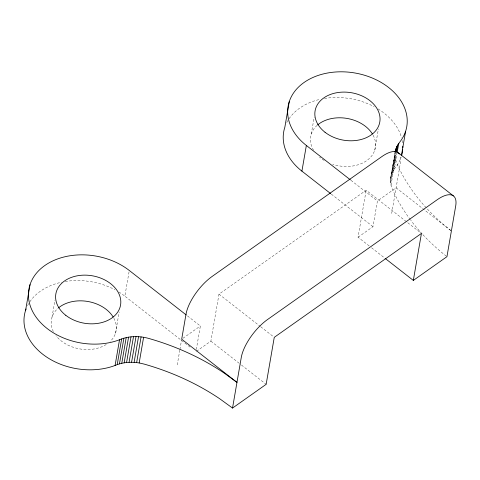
<?xml version="1.0" encoding="UTF-8"?>
<svg xmlns="http://www.w3.org/2000/svg" width="480" height="480" viewBox="0 0 480 480"><rect width="100%" height="100%" fill="white"/><g stroke="black" fill="none" stroke-linecap="round" stroke-linejoin="round"><path stroke-width="0.36" stroke-dasharray="2.4 1.8" d="M410.34 219.672A211.326 154.806 9.8 0 1 392.268 188.88L391.008 185.136L390.48 179.472L394.986 152.646M450.792 230.514A211.326 154.806 9.8 0 1 396.708 163.182L395.082 157.548L395.112 151.914M52.044 317.07L54.96 300.18M115.488 333.3L119.166 312.006M190.056 347.106L124.854 296.172L129.042 271.944M177.252 364.884L179.79 350.196M179.916 349.464L181.566 339.918M196.308 349.494L200.37 325.998L186.858 315.444M196.53 351.27L210.87 341.142L218.988 294.156L366.162 190.236L421.44 233.424M311.28 134.022L314.196 117.138M369.222 245.952L358.05 237.222L366.162 190.236M374.73 150.252L378.408 128.964M358.05 237.222L372.99 226.674L377.43 200.976L396.102 187.788L451.386 230.976M390.48 179.472L394.92 153.774M390.672 177.612L395.286 152.694M390.468 181.35L394.908 155.658M391.614 173.988L392.352 172.242L395.646 153.156M390.648 183.246L395.082 157.548M392.352 172.242L393.264 170.562L396.306 152.94M391.008 185.136L395.442 159.438M393.264 170.562L394.314 168.936L397.104 152.784M391.668 213.486L400.416 162.828A32.832 13.2 -52 0 0 400.368 156.252M394.314 168.936L395.592 167.4A60.198 44.094 9.8 0 0 401.166 157.014M182.898 338.334L200.37 325.998M350.994 180.33L377.43 200.976M331.284 194.094L372.99 226.674M371.574 247.788L384.51 257.898M218.988 294.156L260.154 326.316M260.742 326.778L273.678 336.882M210.87 341.142L240.864 364.572M241.452 365.034L266.148 384.33M446.358 256.212A211.326 154.806 9.8 0 1 422.604 234.378M422.094 233.826A211.326 154.806 9.8 0 1 410.772 220.254M286.812 122.55A60.198 44.094 9.8 0 1 288.678 119.322M289.092 118.698A60.198 44.094 9.8 0 1 320.046 99.336M324.456 98.472A60.198 44.094 9.8 0 1 374.154 106.698M378.072 108.942A60.198 44.094 9.8 0 1 401.508 137.58M402.192 140.508A60.198 44.094 9.8 0 1 402.618 143.442M373.116 135.21A32.832 24.054 9.8 0 1 366.894 160.506A32.832 24.054 9.8 0 1 332.712 164.304M324.192 160.434A32.832 24.054 9.8 0 1 319.5 157.068M313.596 150.282A32.832 24.054 9.8 0 1 317.106 125.382M27.57 305.592A60.198 44.094 9.8 0 1 29.436 302.37M29.856 301.74A60.198 44.094 9.8 0 1 61.536 282.222M65.214 281.52A60.198 44.094 9.8 0 1 114.912 289.74M118.836 291.99A60.198 44.094 9.8 0 1 124.854 296.172M113.88 318.258A32.832 24.054 9.8 0 1 110.178 341.466M106.26 344.49A32.832 24.054 9.8 0 1 55.986 335.676M53.334 331.494A32.832 24.054 9.8 0 1 57.864 308.43"/><path stroke-width="0.72" d="M25.608 310.302L30.048 284.61M26.088 308.946A60.198 44.094 9.8 0 0 47.916 357.888A60.198 44.094 9.8 0 0 115.086 365.466L119.526 339.774C128.646 335.874 139.092 335.742 148.572 338.388A211.326 154.806 9.8 0 1 224.094 373.026L236.97 382.374L181.692 339.186L186 314.226A32.832 13.2 -52 0 1 212.22 276.378L381.81 156.63A32.832 13.2 -52 0 1 399.318 153.936M115.086 365.466L117.222 364.62L121.656 338.922M117.222 364.62L119.448 363.9L123.888 338.202M119.448 363.9L121.758 363.306L126.198 337.608M121.758 363.306L124.14 362.844L128.58 337.152M124.14 362.844L126.576 362.52L131.016 336.828M126.576 362.52L129.06 362.334L133.5 336.636M129.06 362.334L131.574 362.286L136.014 336.588M131.574 362.286L134.106 362.37L138.54 336.678M134.106 362.37L136.638 362.598L141.078 336.9M136.638 362.598L139.164 362.958L143.604 337.266M139.164 362.958L144.132 364.086A211.326 154.806 9.8 0 1 219.66 398.718L232.53 408.066L241.284 357.408A32.832 13.2 -52 0 1 267.498 319.56L437.088 199.818A32.832 13.2 -52 0 1 455.694 206.016L446.946 256.674L413.328 280.41L385.098 258.36M289.284 101.562L284.844 127.26A60.198 44.094 9.8 0 0 301.914 171.15L330.696 193.632M301.914 171.15L306.354 145.452A60.198 44.094 9.8 0 1 300.594 85.17A60.198 44.094 9.8 0 1 380.364 81.978A60.198 44.094 9.8 0 1 400.032 141.708L396.786 146.55L395.112 151.914M395.112 152.286L395.49 150.084M395.418 151.962L396.048 148.29M395.898 151.686L396.786 146.55M396.432 152.208L397.704 144.864M397.23 152.052L398.754 143.238M401.418 155.55L405.606 131.322M413.328 280.41L421.44 233.424L274.266 337.344L266.148 384.33L232.53 408.066M398.1 152.694L453.378 195.876M306.354 145.452L350.406 179.868M186.27 314.988L129.294 270.474A60.198 44.094 9.8 0 0 48.516 263.154A60.198 44.094 9.8 0 0 40.2 322.17A60.198 44.094 9.8 0 0 119.526 339.774M402.792 146.334A60.198 44.094 9.8 0 1 402.78 147.78M402.708 149.232A60.198 44.094 9.8 0 1 401.586 155.64M317.634 124.926A32.832 24.054 9.8 0 1 372.42 133.992M58.398 307.968A32.832 24.054 9.8 0 1 113.178 317.04M325.032 132.27A32.832 24.054 9.8 0 0 379.164 124.56A32.832 24.054 9.8 0 0 338.13 92.502A32.832 24.054 9.8 0 0 325.032 132.27M65.79 315.312A32.832 24.054 9.8 0 0 119.928 307.602A32.832 24.054 9.8 0 0 78.894 275.544A32.832 24.054 9.8 0 0 65.79 315.312"/></g></svg>
